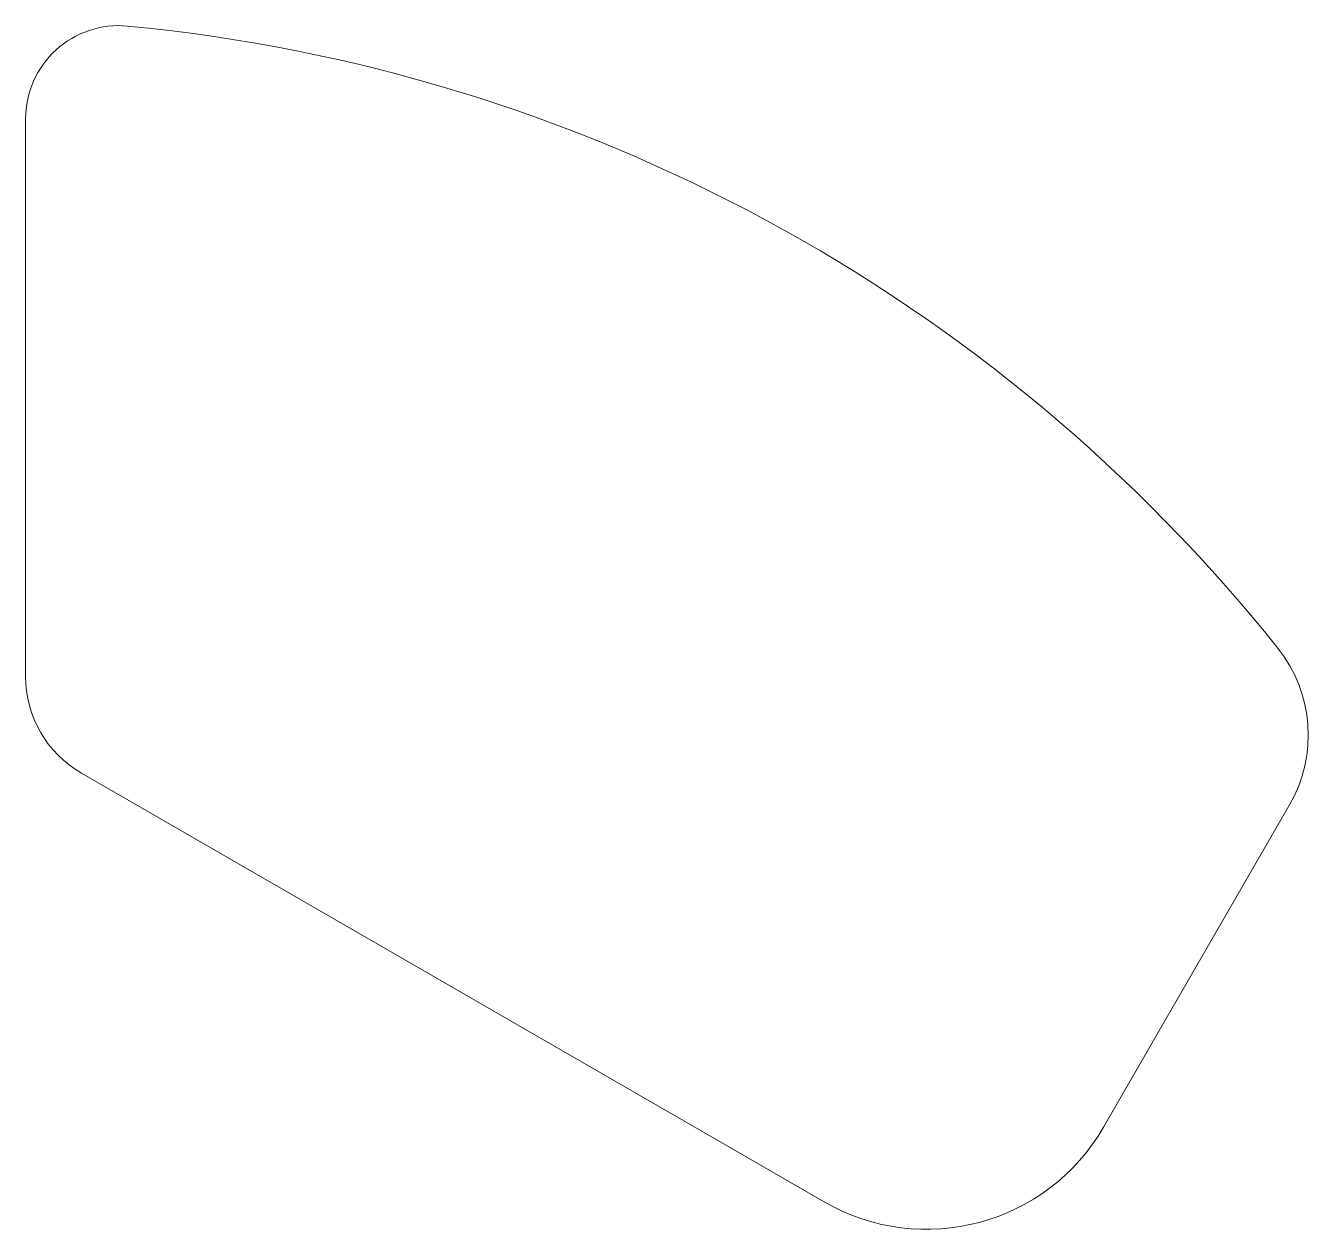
# Model space of a CAD drawing. Header units: millimetres. Extents: x -2 to 136, y -89 to 40.
import ezdxf

# ---------------------------------------------------------------- set-up
doc = ezdxf.new("R2010")
doc.units = ezdxf.units.MM

msp = doc.modelspace()

# ---------------------------------------------------------------- linework, layer by layer
at = {"color": 7, "linetype": 'Continuous', "lineweight": 15}
for p, q in [((-2, 30), (-2, -30)), ((4, -40.39), (83.87, -86.51)), ((113.92, -78.45), (133.92, -43.81))]:
    msp.add_line(p, q, dxfattribs=at)
for centre, radius, start, end in [((8, 30), 10, 84.5908, 180), ((-8.03, -139.24), 180, 38.5959, 84.5908), ((120.93, -36.31), 15, 330, 38.5959), ((10, -30), 12, 180, 240), ((94.87, -67.45), 22, 240, 330)]:
    msp.add_arc(centre, radius, start, end, dxfattribs=at)

doc.saveas('drawing.dxf')
